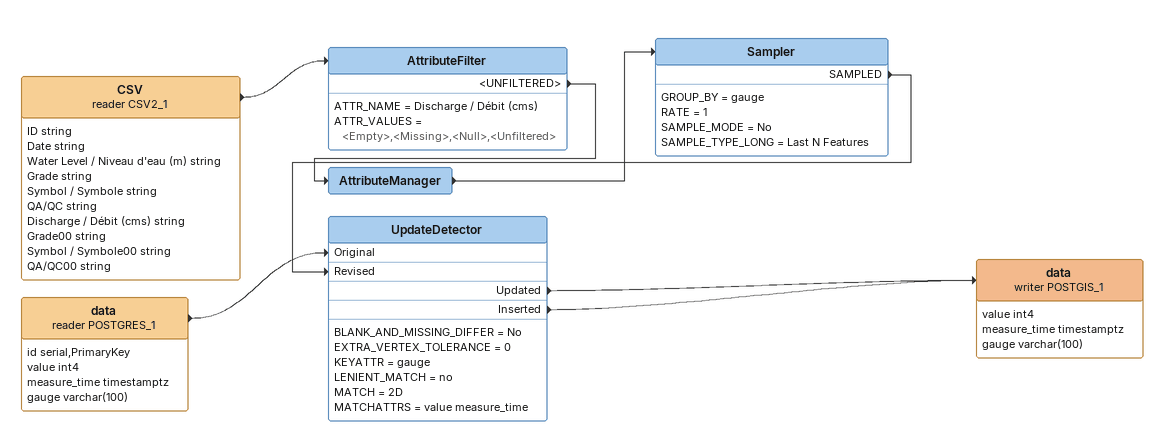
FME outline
CSV (reader CSV2_1)
    attributes: ID string, Date string, Water Level / Niveau d'eau (m) string, Grade string, Symbol / Symbole string, QA/QC string, Discharge / Débit (cms) string, Grade00 string, Symbol / Symbole00 string, QA/QC00 string
    -> AttributeFilter
AttributeFilter
    ATTR_NAME = Discharge / Débit (cms)
    ATTR_VALUES = <Empty>,<Missing>,<Null>,<Unfiltered>
    <UNFILTERED> -> AttributeManager
AttributeManager
    -> Sampler
Sampler
    GROUP_BY = gauge
    RATE = 1
    SAMPLE_MODE = No
    SAMPLE_TYPE_LONG = Last N Features
    SAMPLED -> UpdateDetector [Revised]
data (reader POSTGRES_1)
    attributes: id serial,PrimaryKey, value int4, measure_time timestamptz, gauge varchar(100)
    -> UpdateDetector [Original]
UpdateDetector
    BLANK_AND_MISSING_DIFFER = No
    EXTRA_VERTEX_TOLERANCE = 0
    KEYATTR = gauge
    LENIENT_MATCH = no
    MATCH = 2D
    MATCHATTRS = value measure_time
    Updated -> data (writer POSTGIS_1)
    Inserted -> data (writer POSTGIS_1)
data (writer POSTGIS_1)
    attributes: value int4, measure_time timestamptz, gauge varchar(100)
